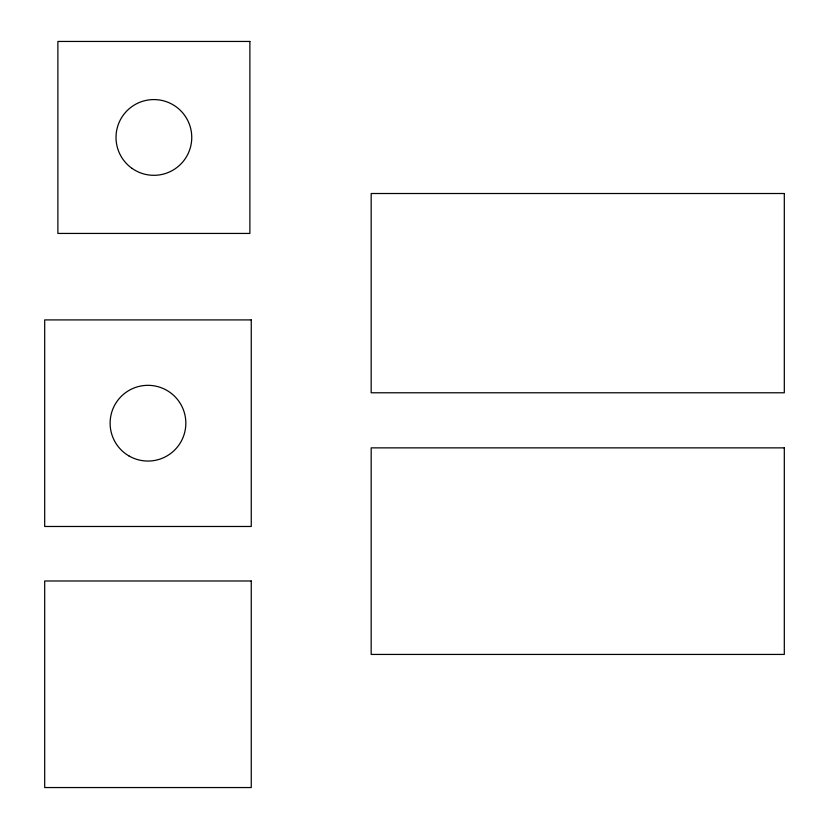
<?xml version="1.0" encoding="UTF-8"?>
<svg xmlns="http://www.w3.org/2000/svg" width="829" height="829" viewBox="0 0 829 829"><rect width="100%" height="100%" fill="white"/><g stroke="black" fill="none" stroke-linecap="round" stroke-linejoin="round"><path stroke-width="1.24" d="M249.881 41.45L57.885 41.45L57.885 233.436L249.881 233.436L249.881 41.45M784.307 193.509L371.174 193.509L371.174 392.78L784.307 392.78L784.307 193.509M251.26 319.911L44.693 319.911L44.693 526.477L251.26 526.477L251.26 319.911M784.307 447.867L371.174 447.867L371.174 654.433L784.307 654.433L784.307 447.867M251.26 580.984L44.693 580.984L44.693 787.55L251.26 787.55L251.26 580.984M132.08 168.411A37.875 37.875 0 0 0 191.603 140.847A37.875 37.875 0 0 0 137.977 103.076A37.875 37.875 0 0 0 132.08 168.411M129.044 455.991A37.875 37.875 0 0 0 185.841 423.194A37.875 37.875 0 0 0 129.044 390.397A37.875 37.875 0 0 0 129.044 455.991"/></g></svg>
